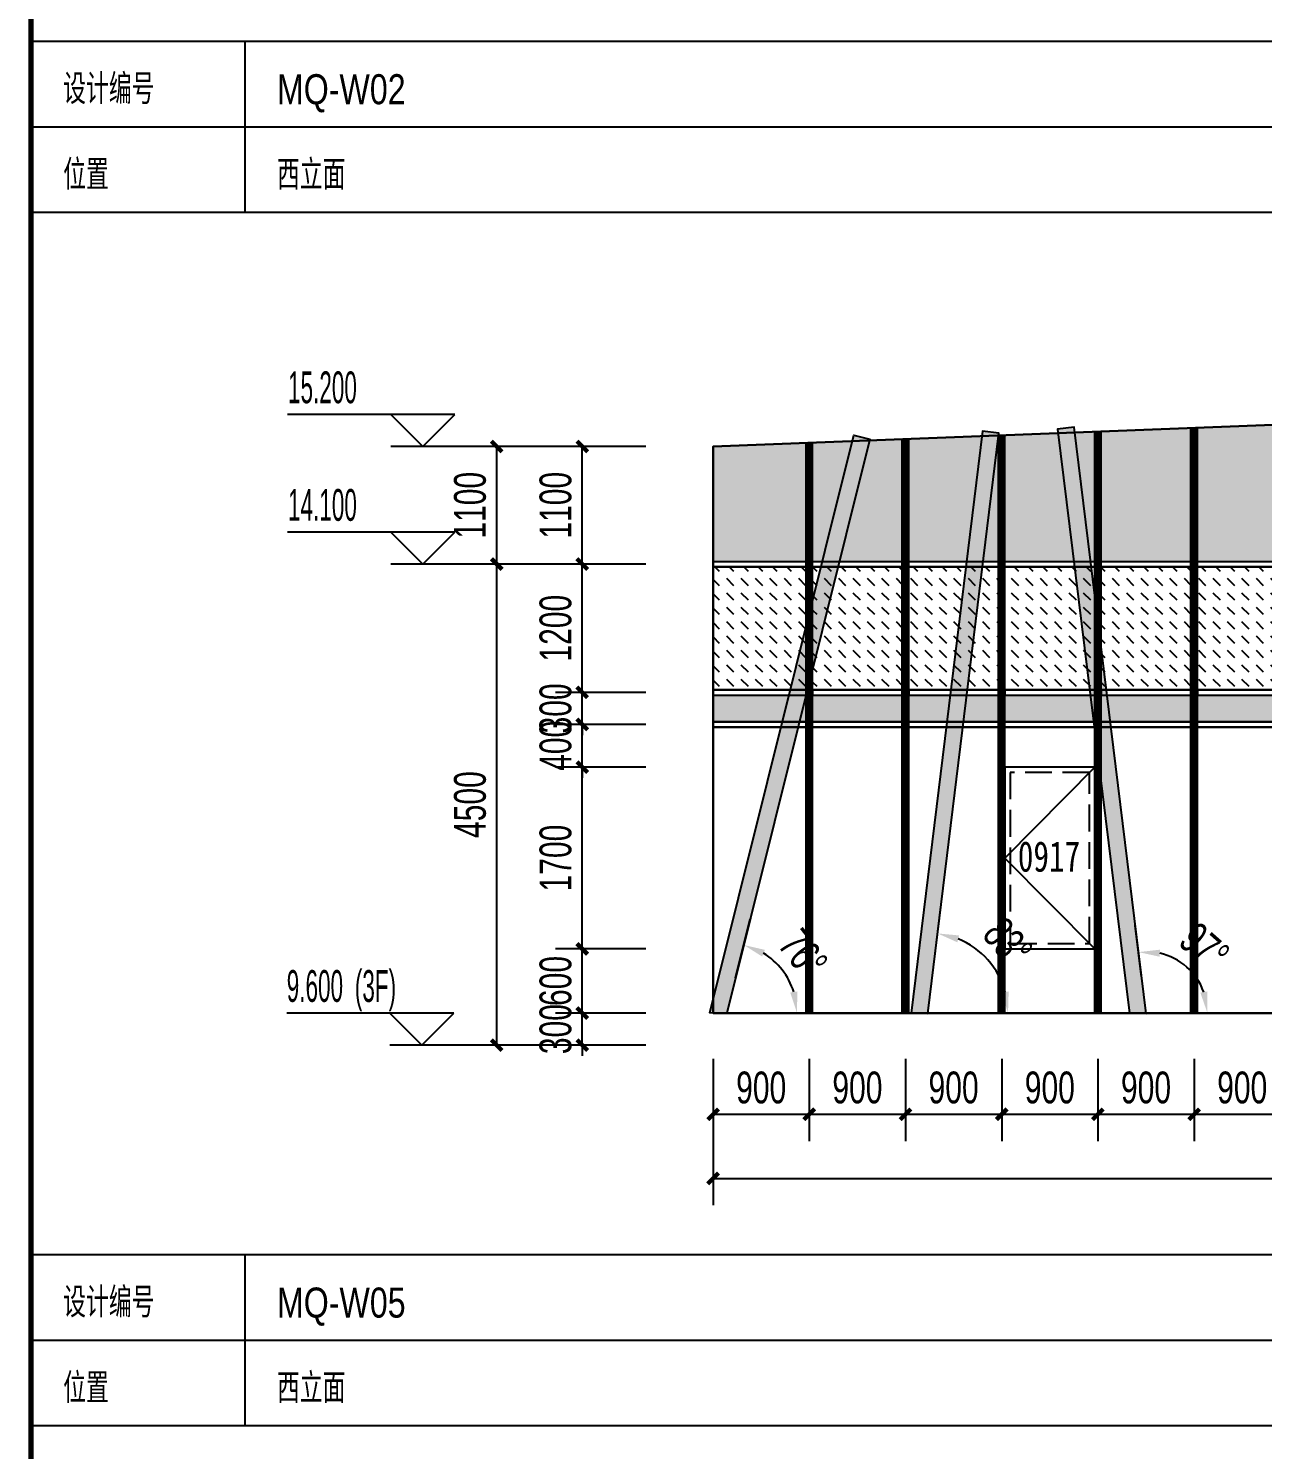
# Model space of a CAD drawing. Extents: x -483182 to 812890, y -390528 to -214858.
# Drawn here: x -396605 to -385060, y -340016 to -326722 of the extents above; entities that cross this region are included whole.
import ezdxf

# ---------------------------------------------------------------- set-up
doc = ezdxf.new("R2010")
doc.units = 0
doc.header["$LTSCALE"] = 1000
doc.header["$MEASUREMENT"] = 0
doc.linetypes.add('ACAD_ISO05W100', pattern=[34, 24, -3, 0.5, -3, 0.5, -3])
doc.linetypes.add('DASH', pattern=[0.35, 0.25, -0.1])
for name, color, linetype in [('01-标注_尺寸', 124, 'Continuous'), ('01-标注_标高', 200, 'Continuous'), ('02-TEXT_标注', 130, 'Continuous'), ('05-填充_156', 156, 'Continuous'), ('05-填充_168', 168, 'Continuous'), ('05-填充_18', 18, 'Continuous'), ('A-0-图名图例', 2, 'Continuous'), ('A-C_幕墙龙骨', 133, 'Continuous'), ('A-C_窗', 140, 'Continuous'), ('D-铝板', 181, 'Continuous')]:
    doc.layers.add(name, color=color, linetype=linetype)
doc.layers.add('04-不打印_辅助线', color=165, linetype='Continuous', plot=False)
doc.styles.add('_TCH_DIM', font='ros.shx', dxfattribs={"width": 0.75, "bigfont": 'jd.shx'})
doc.styles.add('_TCH_DIM_T3', font='ros.shx', dxfattribs={"width": 0.705882, "bigfont": 'jd.shx'})
doc.styles.get("Standard").update_dxf_attribs({"font": 'STXIHEI_0.TTF', "width": 0.75})
doc.dimstyles.new('_TCH_ARCH&&100', dxfattribs={"dimtxt": 297.5, "dimasz": 100, "dimexe": 250, "dimexo": 300, "dimgap": 100, "dimtad": 1, "dimdec": 0, "dimzin": 0, "dimdsep": 46, "dimtxsty": '_TCH_DIM_T3', "dimblk": 'ARCHTICK', "dimcen": 0.09, "dimclrt": 7, "dimazin": 2, "dimtfac": 1, "dimtdec": 0, "dimtix": 1, "dimtmove": 2, "dimatfit": 3, "dimfxl": 0, "dimtolj": 1, "dimtzin": 0, "dimarcsym": 0})
doc.dimstyles.new('_TCH_ARROW&&100', dxfattribs={"dimtxt": 297.5, "dimasz": 200, "dimexe": 250, "dimexo": 300, "dimgap": 100, "dimtad": 1, "dimdec": 0, "dimzin": 0, "dimdsep": 46, "dimtxsty": '_TCH_DIM_T3', "dimcen": 0.09, "dimclrt": 7, "dimazin": 2, "dimtfac": 1, "dimtdec": 0, "dimtix": 1, "dimtmove": 2, "dimatfit": 3, "dimfxl": 0, "dimtolj": 1, "dimtzin": 0, "dimarcsym": 0})

# ---------------------------------------------------------------- blocks, each defined once
blk = doc.blocks.new('图框-A1')
at = {"const_width": 0.5}
blk.add_lwpolyline([(766, 584), (25, 584), (25, 10), (766, 10)], close=True, dxfattribs=at)
blk = doc.blocks.new('*U19')
at = {"layer": '05-填充_156'}
h = blk.add_hatch(dxfattribs=at)
h.set_pattern_fill('DASH', color=256, scale=100, angle=315)
h.set_pattern_definition([(315, (566, 309054.43), (134.703842, -3e-14), [95.25, -95.25])])
h.paths.add_polyline_path([(0, 1500), (870, 1500), (870, 350), (0, 350)])
at = {"layer": '05-填充_168'}
h = blk.add_hatch(color=256, dxfattribs=at)
h.dxf.hatch_style = 1
h.paths.add_polyline_path([(0, 300), (870, 300), (870, 50), (0, 50)])
for points in [[(0, 1550), (870, 1550)], [(0, 1500), (870, 1500)], [(0, 350), (870, 350)], [(0, 300), (870, 300)], [(0, 50), (870, 50)], [(0, 0), (870, 0)]]:
    blk.add_lwpolyline(points)
for points in [[(870, 1500), (0, 1500), (0, 1550), (870, 1550)], [(0, 1500), (870, 1500), (870, 350), (0, 350)], [(0, 300), (870, 300), (870, 350), (0, 350)], [(0, 300), (870, 300), (870, 50), (0, 50)], [(870, 0), (0, 0), (0, 50), (870, 50)]]:
    blk.add_lwpolyline(points, close=True)
blk = doc.blocks.new('*U20')
at = {"layer": '05-填充_156'}
h = blk.add_hatch(dxfattribs=at)
h.set_pattern_fill('DASH', color=256, scale=100, angle=315)
h.set_pattern_definition([(315, (536, 309054.43), (134.703842, -3e-14), [95.25, -95.25])])
h.paths.add_polyline_path([(0, 1500), (840, 1500), (840, 350), (0, 350)])
at = {"layer": '05-填充_168'}
h = blk.add_hatch(color=256, dxfattribs=at)
h.dxf.hatch_style = 1
h.paths.add_polyline_path([(0, 300), (840, 300), (840, 50), (0, 50)])
for points in [[(0, 1550), (840, 1550)], [(0, 1500), (840, 1500)], [(0, 350), (840, 350)], [(0, 300), (840, 300)], [(0, 50), (840, 50)], [(0, 0), (840, 0)]]:
    blk.add_lwpolyline(points)
for points in [[(840, 1500), (0, 1500), (0, 1550), (840, 1550)], [(0, 1500), (840, 1500), (840, 350), (0, 350)], [(0, 300), (840, 300), (840, 350), (0, 350)], [(0, 300), (840, 300), (840, 50), (0, 50)], [(840, 0), (0, 0), (0, 50), (840, 50)]]:
    blk.add_lwpolyline(points, close=True)
blk = doc.blocks.new('*U34')
at = {"layer": 'A-C_窗'}
blk.add_blockref('*U20', (-420, -775), dxfattribs=at)
blk = doc.blocks.new('*U35')
at = {"layer": 'A-C_窗', "color": 0, "linetype": 'ByBlock', "lineweight": -2, "transparency": 16777216}
for p in [(0, 0), (900, 0), (1800, 0), (2700, 0), (3600, 0)]:
    blk.add_blockref('*U34', p, dxfattribs=at)
blk = doc.blocks.new('*U722')
blk.add_lwpolyline([(0, 0), (840, 0), (840, 1700), (0, 1700)], close=True)
blk.add_lwpolyline([(840, 1700), (0, 850), (840, 0)])
at = {"linetype": 'DASH'}
blk.add_lwpolyline([(50, 50), (790, 50), (790, 1650), (50, 1650)], close=True, dxfattribs=at)
at = {"layer": '04-不打印_辅助线', "width": 0.75}
blk.add_text('0917', height=285.4, dxfattribs=at).set_placement((121, 723))
blk = doc.blocks.new('A$C39D70C58')
at = {"layer": '05-填充_18'}
h = blk.add_hatch(color=256, dxfattribs=at)
h.dxf.hatch_style = 1
h.paths.add_polyline_path([(33731, -4575), (33151, 2054), (32997, 2040), (33575, -4573)])
h.paths.add_polyline_path([(30615, -4573), (32370, 1977), (32220, 2017), (30455, -4571)])
h.paths.add_polyline_path([(23895, -4577), (22230, 1637), (22081, 1597), (23734, -4575)])
h.paths.add_polyline_path([(21918, -4578), (21377, 1604), (21223, 1590), (21762, -4575)])
h.paths.add_polyline_path([(18644, -4578), (20163, 1513), (20013, 1551), (18485, -4575)])
h.paths.add_polyline_path([(15563, -4577), (13874, 1313), (13725, 1270), (15401, -4575)])
h.paths.add_polyline_path([(13475, -4578), (12654, 1266), (12500, 1244), (13318, -4575)])
h.paths.add_polyline_path([(10373, -4577), (10214, -4575), (11660, 1227), (11811, 1190)])
h.paths.add_polyline_path([(9421, -4578), (8215, 1093), (8064, 1061), (9262, -4575)])
h.paths.add_polyline_path([(5494, -4578), (7527, 1008), (7382, 1061), (5330, -4575)])
h.paths.add_polyline_path([(4050, -4578), (3377, 906), (3223, 887), (3894, -4575)])
h.paths.add_polyline_path([(2008, -4578), (2674, 851), (2520, 870), (1852, -4575)])
h.paths.add_polyline_path([(128, -4574), (-31, -4571), (1316, 830), (1466, 793)])
h.paths.add_polyline_path([(16570, 1392), (15837, -4578), (15681, -4575), (16416, 1411)])
h.paths.add_polyline_path([(24577, 1715), (24731, 1734), (25505, -4577), (25349, -4575)])
h.paths.add_polyline_path([(33501, 2030), (33650, 2073), (35557, -4577), (35396, -4575)])
for points in [[(128, -4574), (-31, -4571), (1316, 830), (1466, 793)], [(2008, -4578), (2674, 851), (2520, 870), (1852, -4575)], [(4050, -4578), (3377, 906), (3223, 887), (3894, -4575)]]:
    blk.add_lwpolyline(points, close=True)
blk = doc.blocks.new('thtsrhjuyt')
at = {"layer": '05-填充_156'}
h = blk.add_hatch(dxfattribs=at)
h.set_pattern_fill('CROSS', color=136, scale=100)
h.set_pattern_definition([(0, (19467, 349570.43), (158.75, 158.75), [79.375, -238.125]), (90, (19506.69, 349530.74), (-158.75, 158.75), [79.375, -238.125])])
h.paths.add_polyline_path([(870, 34), (0, 0), (0, -1075), (870, -1075)])
h.paths.add_polyline_path([(1770, 68), (930, 36), (930, -1075), (1770, -1075)])
h.paths.add_polyline_path([(2670, 103), (1830, 71), (1830, -1075), (2670, -1075)])
h.paths.add_polyline_path([(3570, 138), (2730, 106), (2730, -1075), (3570, -1075)])
h.paths.add_polyline_path([(4470, 173), (3630, 140), (3630, -1075), (4470, -1075)])
h.paths.add_polyline_path([(5370, 208), (4530, 175), (4530, -1075), (5370, -1075)])
h.paths.add_polyline_path([(6270, 243), (5430, 210), (5430, -1075), (6270, -1075)])
h.paths.add_polyline_path([(7170, 277), (6330, 245), (6330, -1075), (7170, -1075)])
h.paths.add_polyline_path([(8070, 312), (7230, 280), (7230, -1075), (8070, -1075)])
h.paths.add_polyline_path([(8970, 347), (8130, 315), (8130, -1075), (8970, -1075)])
h.paths.add_polyline_path([(9870, 382), (9030, 349), (9030, -1075), (9870, -1075)])
h.paths.add_polyline_path([(10770, 417), (9930, 384), (9930, -1075), (10770, -1075)])
h.paths.add_polyline_path([(11670, 451), (10830, 419), (10830, -1075), (11670, -1075)])
h.paths.add_polyline_path([(12570, 486), (11730, 454), (11730, -1075), (12570, -1075)])
h.paths.add_polyline_path([(13470, 521), (12630, 489), (12630, -1075), (13470, -1075)])
h.paths.add_polyline_path([(14370, 556), (13530, 523), (13530, -1075), (14370, -1075)])
h.paths.add_polyline_path([(15270, 591), (14430, 558), (14430, -1075), (15270, -1075)])
h.paths.add_polyline_path([(16170, 626), (15330, 593), (15330, -1075), (16170, -1075)])
h.paths.add_polyline_path([(17070, 660), (16230, 628), (16230, -1075), (17070, -1075)])
h.paths.add_polyline_path([(17970, 695), (17130, 663), (17130, -1075), (17970, -1075)])
h.paths.add_polyline_path([(18870, 730), (18030, 698), (18030, -1075), (18870, -1075)])
h.paths.add_polyline_path([(19770, 765), (18930, 732), (18930, -1075), (19770, -1075)])
h.paths.add_polyline_path([(21570, 834), (20730, 802), (20730, -1075), (21570, -1075)])
h.paths.add_polyline_path([(20670, 800), (19830, 767), (19830, -1075), (20670, -1075)])
h.paths.add_polyline_path([(22470, 869), (21630, 837), (21630, -1075), (22470, -1075)])
h.paths.add_polyline_path([(23370, 904), (22530, 872), (22530, -1075), (23370, -1075)])
h.paths.add_polyline_path([(24270, 939), (23430, 906), (23430, -1075), (24270, -1075)])
h.paths.add_polyline_path([(25170, 974), (24330, 941), (24330, -1075), (25170, -1075)])
h.paths.add_polyline_path([(26070, 1009), (25230, 976), (25230, -1075), (26070, -1075)])
h.paths.add_polyline_path([(26970, 1043), (26130, 1011), (26130, -1075), (26970, -1075)])
h.paths.add_polyline_path([(27870, 1078), (27030, 1046), (27030, -1075), (27870, -1075)])
h.paths.add_polyline_path([(28770, 1113), (27930, 1081), (27930, -1075), (28770, -1075)])
h.paths.add_polyline_path([(29670, 1148), (28830, 1115), (28830, -1075), (29670, -1075)])
h.paths.add_polyline_path([(30570, 1183), (29730, 1150), (29730, -1075), (30570, -1075)])
h.paths.add_polyline_path([(31470, 1218), (30630, 1185), (30630, -1075), (31470, -1075)])
h.paths.add_polyline_path([(32370, 1252), (31530, 1220), (31530, -1075), (32370, -1075)])
h.paths.add_polyline_path([(33270, 1287), (32430, 1255), (32430, -1075), (33270, -1075)])
h.paths.add_polyline_path([(34170, 1322), (33330, 1289), (33330, -1075), (34170, -1075)])
h.paths.add_polyline_path([(35070, 1357), (34230, 1324), (34230, -1075), (35070, -1075)])
h.paths.add_polyline_path([(36187, 1400), (35130, 1359), (35130, -1075), (36187, -1075)])
at = {"layer": '05-填充_18', "const_width": 60}
for points in [[(2700, -5300), (2700, 104)], [(3600, -5300), (3600, 139)], [(4500, -5300), (4500, 174)], [(900, -5300), (900, 35)], [(1800, -5300), (1800, 70)]]:
    blk.add_lwpolyline(points, dxfattribs=at)
at = {"layer": 'A-C_幕墙龙骨'}
for points in [[(3570, -5300), (3570, 138)], [(3630, -5300), (3630, 140)], [(4470, -5300), (4470, 173)], [(4530, -5300), (4530, 175)], [(870, -5300), (870, 34)], [(930, -5300), (930, 36)], [(1770, -5300), (1770, 68)], [(1830, -5300), (1830, 71)], [(2670, -5300), (2670, 103)], [(2730, -5300), (2730, 106)]]:
    blk.add_lwpolyline(points, dxfattribs=at)
at = {"layer": 'A-C_窗'}
blk.add_lwpolyline([(0, -5300), (36187, -5300), (36187, 1400), (0, 0), (0, -5300)], dxfattribs=at)
for name, p in [('*U19', (0, -2625)), ('*U35', (1350, -1850)), ('*U722', (2730, -4700))]:
    blk.add_blockref(name, p, dxfattribs=at)
at = {"layer": 'D-铝板'}
blk.add_blockref('A$C39D70C58', (0, -725), dxfattribs=at)
blk = doc.blocks.new('_ArchTick')
at = {"color": 0, "linetype": 'ByBlock', "const_width": 0.4}
blk.add_lwpolyline([(-0.5, -0.5), (0.5, 0.5)], dxfattribs=at)
blk = doc.blocks.new('*D1742')
at = {"layer": '01-标注_尺寸', "color": 0, "lineweight": -2, "transparency": 16777216}
for p, q in [((-390200, -336361), (-390200, -337130)), ((-389300, -336361), (-389300, -337130)), ((-390200, -336880), (-389300, -336880))]:
    blk.add_line(p, q, dxfattribs=at)
at = {"layer": 'Defpoints', "color": 0, "transparency": 16777216}
for p in [(-390200, -336061), (-389300, -336061), (-389300, -336880)]:
    blk.add_point(p, dxfattribs=at)
at = {"layer": '01-标注_尺寸', "color": 0, "lineweight": -2, "transparency": 16777216, "xscale": 100, "yscale": 100, "zscale": 100, "rotation": 180}
blk.add_blockref('_ArchTick', (-390200, -336880), dxfattribs=at)
at = {"layer": '01-标注_尺寸', "color": 0, "lineweight": -2, "transparency": 16777216, "xscale": 100, "yscale": 100, "zscale": 100}
blk.add_blockref('_ArchTick', (-389300, -336880), dxfattribs=at)
at = {"layer": '01-标注_尺寸', "color": 7, "transparency": 16777216, "insert": (-389750, -336631), "char_height": 297.5, "attachment_point": 5, "style": '_TCH_DIM_T3'}
blk.add_mtext('\\A1;900', dxfattribs=at)
blk = doc.blocks.new('*D1743')
at = {"layer": '01-标注_尺寸', "color": 0, "lineweight": -2, "transparency": 16777216}
for p, q in [((-389300, -336361), (-389300, -337130)), ((-388400, -336361), (-388400, -337130)), ((-389300, -336880), (-388400, -336880))]:
    blk.add_line(p, q, dxfattribs=at)
at = {"layer": 'Defpoints', "color": 0, "transparency": 16777216}
for p in [(-389300, -336061), (-388400, -336061), (-388400, -336880)]:
    blk.add_point(p, dxfattribs=at)
at = {"layer": '01-标注_尺寸', "color": 0, "lineweight": -2, "transparency": 16777216, "xscale": 100, "yscale": 100, "zscale": 100, "rotation": 180}
blk.add_blockref('_ArchTick', (-389300, -336880), dxfattribs=at)
at = {"layer": '01-标注_尺寸', "color": 0, "lineweight": -2, "transparency": 16777216, "xscale": 100, "yscale": 100, "zscale": 100}
blk.add_blockref('_ArchTick', (-388400, -336880), dxfattribs=at)
at = {"layer": '01-标注_尺寸', "color": 7, "transparency": 16777216, "insert": (-388850, -336631), "char_height": 297.5, "attachment_point": 5, "style": '_TCH_DIM_T3'}
blk.add_mtext('\\A1;900', dxfattribs=at)
blk = doc.blocks.new('*D1744')
at = {"layer": '01-标注_尺寸', "color": 0, "lineweight": -2, "transparency": 16777216}
for p, q in [((-388400, -336361), (-388400, -337130)), ((-387500, -336361), (-387500, -337130)), ((-388400, -336880), (-387500, -336880))]:
    blk.add_line(p, q, dxfattribs=at)
at = {"layer": 'Defpoints', "color": 0, "transparency": 16777216}
for p in [(-388400, -336061), (-387500, -336061), (-387500, -336880)]:
    blk.add_point(p, dxfattribs=at)
at = {"layer": '01-标注_尺寸', "color": 0, "lineweight": -2, "transparency": 16777216, "xscale": 100, "yscale": 100, "zscale": 100, "rotation": 180}
blk.add_blockref('_ArchTick', (-388400, -336880), dxfattribs=at)
at = {"layer": '01-标注_尺寸', "color": 0, "lineweight": -2, "transparency": 16777216, "xscale": 100, "yscale": 100, "zscale": 100}
blk.add_blockref('_ArchTick', (-387500, -336880), dxfattribs=at)
at = {"layer": '01-标注_尺寸', "color": 7, "transparency": 16777216, "insert": (-387950, -336631), "char_height": 297.5, "attachment_point": 5, "style": '_TCH_DIM_T3'}
blk.add_mtext('\\A1;900', dxfattribs=at)
blk = doc.blocks.new('*D1745')
at = {"layer": '01-标注_尺寸', "color": 0, "lineweight": -2, "transparency": 16777216}
for p, q in [((-387500, -336361), (-387500, -337130)), ((-386600, -336361), (-386600, -337130)), ((-387500, -336880), (-386600, -336880))]:
    blk.add_line(p, q, dxfattribs=at)
at = {"layer": 'Defpoints', "color": 0, "transparency": 16777216}
for p in [(-387500, -336061), (-386600, -336061), (-386600, -336880)]:
    blk.add_point(p, dxfattribs=at)
at = {"layer": '01-标注_尺寸', "color": 0, "lineweight": -2, "transparency": 16777216, "xscale": 100, "yscale": 100, "zscale": 100, "rotation": 180}
blk.add_blockref('_ArchTick', (-387500, -336880), dxfattribs=at)
at = {"layer": '01-标注_尺寸', "color": 0, "lineweight": -2, "transparency": 16777216, "xscale": 100, "yscale": 100, "zscale": 100}
blk.add_blockref('_ArchTick', (-386600, -336880), dxfattribs=at)
at = {"layer": '01-标注_尺寸', "color": 7, "transparency": 16777216, "insert": (-387050, -336631), "char_height": 297.5, "attachment_point": 5, "style": '_TCH_DIM_T3'}
blk.add_mtext('\\A1;900', dxfattribs=at)
blk = doc.blocks.new('*D1746')
at = {"layer": '01-标注_尺寸', "color": 0, "lineweight": -2, "transparency": 16777216}
for p, q in [((-386600, -336361), (-386600, -337130)), ((-385700, -336361), (-385700, -337130)), ((-386600, -336880), (-385700, -336880))]:
    blk.add_line(p, q, dxfattribs=at)
at = {"layer": 'Defpoints', "color": 0, "transparency": 16777216}
for p in [(-386600, -336061), (-385700, -336061), (-385700, -336880)]:
    blk.add_point(p, dxfattribs=at)
at = {"layer": '01-标注_尺寸', "color": 0, "lineweight": -2, "transparency": 16777216, "xscale": 100, "yscale": 100, "zscale": 100, "rotation": 180}
blk.add_blockref('_ArchTick', (-386600, -336880), dxfattribs=at)
at = {"layer": '01-标注_尺寸', "color": 0, "lineweight": -2, "transparency": 16777216, "xscale": 100, "yscale": 100, "zscale": 100}
blk.add_blockref('_ArchTick', (-385700, -336880), dxfattribs=at)
at = {"layer": '01-标注_尺寸', "color": 7, "transparency": 16777216, "insert": (-386150, -336631), "char_height": 297.5, "attachment_point": 5, "style": '_TCH_DIM_T3'}
blk.add_mtext('\\A1;900', dxfattribs=at)
blk = doc.blocks.new('*D1747')
at = {"layer": '01-标注_尺寸', "color": 0, "lineweight": -2, "transparency": 16777216}
for p, q in [((-385700, -336361), (-385700, -337130)), ((-384800, -336361), (-384800, -337130)), ((-385700, -336880), (-384800, -336880))]:
    blk.add_line(p, q, dxfattribs=at)
at = {"layer": 'Defpoints', "color": 0, "transparency": 16777216}
for p in [(-385700, -336061), (-384800, -336061), (-384800, -336880)]:
    blk.add_point(p, dxfattribs=at)
at = {"layer": '01-标注_尺寸', "color": 0, "lineweight": -2, "transparency": 16777216, "xscale": 100, "yscale": 100, "zscale": 100, "rotation": 180}
blk.add_blockref('_ArchTick', (-385700, -336880), dxfattribs=at)
at = {"layer": '01-标注_尺寸', "color": 0, "lineweight": -2, "transparency": 16777216, "xscale": 100, "yscale": 100, "zscale": 100}
blk.add_blockref('_ArchTick', (-384800, -336880), dxfattribs=at)
at = {"layer": '01-标注_尺寸', "color": 7, "transparency": 16777216, "insert": (-385250, -336631), "char_height": 297.5, "attachment_point": 5, "style": '_TCH_DIM_T3'}
blk.add_mtext('\\A1;900', dxfattribs=at)
blk = doc.blocks.new('*D1781')
at = {"layer": '01-标注_尺寸', "color": 0, "lineweight": -2, "transparency": 16777216}
for p, q in [((-390200, -336461), (-390200, -337730)), ((-354013, -336461), (-354013, -337730)), ((-390200, -337480), (-354013, -337480))]:
    blk.add_line(p, q, dxfattribs=at)
at = {"layer": 'Defpoints', "color": 0, "transparency": 16777216}
for p in [(-390200, -336161), (-354013, -336161), (-354013, -337480)]:
    blk.add_point(p, dxfattribs=at)
at = {"layer": '01-标注_尺寸', "color": 0, "lineweight": -2, "transparency": 16777216, "xscale": 100, "yscale": 100, "zscale": 100, "rotation": 180}
blk.add_blockref('_ArchTick', (-390200, -337480), dxfattribs=at)
at = {"layer": '01-标注_尺寸', "color": 0, "lineweight": -2, "transparency": 16777216, "xscale": 100, "yscale": 100, "zscale": 100}
blk.add_blockref('_ArchTick', (-354013, -337480), dxfattribs=at)
at = {"layer": '01-标注_尺寸', "color": 7, "transparency": 16777216, "insert": (-372106, -337231), "char_height": 297.5, "attachment_point": 5, "style": '_TCH_DIM_T3'}
blk.add_mtext('\\A1;36187', dxfattribs=at)
blk = doc.blocks.new('*D1782')
at = {"layer": '01-标注_尺寸', "color": 0, "lineweight": -2, "transparency": 16777216}
for p, q in [((-391424, -335933), (-391424, -335833)), ((-390830, -335933), (-391674, -335933)), ((-391424, -336233), (-391424, -335933)), ((-390830, -336233), (-391674, -336233)), ((-391424, -336233), (-391424, -336333))]:
    blk.add_line(p, q, dxfattribs=at)
at = {"layer": 'Defpoints', "color": 0, "transparency": 16777216}
for p in [(-391424, -335933), (-390530, -335933), (-390530, -336233)]:
    blk.add_point(p, dxfattribs=at)
at = {"layer": '01-标注_尺寸', "color": 0, "lineweight": -2, "transparency": 16777216, "xscale": 100, "yscale": 100, "zscale": 100}
for p, rotation in [((-391424, -335933), 270), ((-391424, -336233), 90)]:
    blk.add_blockref('_ArchTick', p, dxfattribs=dict(at, rotation=rotation))
at = {"layer": '01-标注_尺寸', "color": 7, "transparency": 16777216, "insert": (-391673, -336083), "char_height": 297.5, "attachment_point": 5, "rotation": 90, "style": '_TCH_DIM_T3'}
blk.add_mtext('\\A1;300', dxfattribs=at)
blk = doc.blocks.new('*D1783')
at = {"layer": '01-标注_尺寸', "color": 0, "lineweight": -2, "transparency": 16777216}
for p, q in [((-390830, -335333), (-391674, -335333)), ((-391424, -335933), (-391424, -335333)), ((-390830, -335933), (-391674, -335933))]:
    blk.add_line(p, q, dxfattribs=at)
at = {"layer": 'Defpoints', "color": 0, "transparency": 16777216}
for p in [(-391424, -335333), (-390530, -335333), (-390530, -335933)]:
    blk.add_point(p, dxfattribs=at)
at = {"layer": '01-标注_尺寸', "color": 0, "lineweight": -2, "transparency": 16777216, "xscale": 100, "yscale": 100, "zscale": 100}
for p, rotation in [((-391424, -335333), 90), ((-391424, -335933), 270)]:
    blk.add_blockref('_ArchTick', p, dxfattribs=dict(at, rotation=rotation))
at = {"layer": '01-标注_尺寸', "color": 7, "transparency": 16777216, "insert": (-391673, -335633), "char_height": 297.5, "attachment_point": 5, "rotation": 90, "style": '_TCH_DIM_T3'}
blk.add_mtext('\\A1;600', dxfattribs=at)
blk = doc.blocks.new('*D1784')
at = {"layer": '01-标注_尺寸', "color": 0, "lineweight": -2, "transparency": 16777216}
for p, q in [((-390830, -333633), (-391674, -333633)), ((-391424, -335333), (-391424, -333633)), ((-390830, -335333), (-391674, -335333))]:
    blk.add_line(p, q, dxfattribs=at)
at = {"layer": 'Defpoints', "color": 0, "transparency": 16777216}
for p in [(-391424, -333633), (-390530, -333633), (-390530, -335333)]:
    blk.add_point(p, dxfattribs=at)
at = {"layer": '01-标注_尺寸', "color": 0, "lineweight": -2, "transparency": 16777216, "xscale": 100, "yscale": 100, "zscale": 100}
for p, rotation in [((-391424, -333633), 90), ((-391424, -335333), 270)]:
    blk.add_blockref('_ArchTick', p, dxfattribs=dict(at, rotation=rotation))
at = {"layer": '01-标注_尺寸', "color": 7, "transparency": 16777216, "insert": (-391673, -334483), "char_height": 297.5, "attachment_point": 5, "rotation": 90, "style": '_TCH_DIM_T3'}
blk.add_mtext('\\A1;1700', dxfattribs=at)
blk = doc.blocks.new('*D1785')
at = {"layer": '01-标注_尺寸', "color": 0, "lineweight": -2, "transparency": 16777216}
for p, q in [((-391424, -333233), (-391424, -333133)), ((-390830, -333233), (-391674, -333233)), ((-391424, -333633), (-391424, -333233)), ((-390830, -333633), (-391674, -333633)), ((-391424, -333633), (-391424, -333733))]:
    blk.add_line(p, q, dxfattribs=at)
at = {"layer": 'Defpoints', "color": 0, "transparency": 16777216}
for p in [(-391424, -333233), (-390530, -333233), (-390530, -333633)]:
    blk.add_point(p, dxfattribs=at)
at = {"layer": '01-标注_尺寸', "color": 0, "lineweight": -2, "transparency": 16777216, "xscale": 100, "yscale": 100, "zscale": 100}
for p, rotation in [((-391424, -333233), 270), ((-391424, -333633), 90)]:
    blk.add_blockref('_ArchTick', p, dxfattribs=dict(at, rotation=rotation))
at = {"layer": '01-标注_尺寸', "color": 7, "transparency": 16777216, "insert": (-391673, -333433), "char_height": 297.5, "attachment_point": 5, "rotation": 90, "style": '_TCH_DIM_T3'}
blk.add_mtext('\\A1;400', dxfattribs=at)
blk = doc.blocks.new('*D1786')
at = {"layer": '01-标注_尺寸', "color": 0, "lineweight": -2, "transparency": 16777216}
for p, q in [((-391424, -332933), (-391424, -332833)), ((-390830, -332933), (-391674, -332933)), ((-391424, -333233), (-391424, -332933)), ((-390830, -333233), (-391674, -333233)), ((-391424, -333233), (-391424, -333333))]:
    blk.add_line(p, q, dxfattribs=at)
at = {"layer": 'Defpoints', "color": 0, "transparency": 16777216}
for p in [(-391424, -332933), (-390530, -332933), (-390530, -333233)]:
    blk.add_point(p, dxfattribs=at)
at = {"layer": '01-标注_尺寸', "color": 0, "lineweight": -2, "transparency": 16777216, "xscale": 100, "yscale": 100, "zscale": 100}
for p, rotation in [((-391424, -332933), 270), ((-391424, -333233), 90)]:
    blk.add_blockref('_ArchTick', p, dxfattribs=dict(at, rotation=rotation))
at = {"layer": '01-标注_尺寸', "color": 7, "transparency": 16777216, "insert": (-391673, -333083), "char_height": 297.5, "attachment_point": 5, "rotation": 90, "style": '_TCH_DIM_T3'}
blk.add_mtext('\\A1;300', dxfattribs=at)
blk = doc.blocks.new('*D1787')
at = {"layer": '01-标注_尺寸', "color": 0, "lineweight": -2, "transparency": 16777216}
for p, q in [((-390830, -331733), (-391674, -331733)), ((-391424, -332933), (-391424, -331733)), ((-390830, -332933), (-391674, -332933))]:
    blk.add_line(p, q, dxfattribs=at)
at = {"layer": 'Defpoints', "color": 0, "transparency": 16777216}
for p in [(-391424, -331733), (-390530, -331733), (-390530, -332933)]:
    blk.add_point(p, dxfattribs=at)
at = {"layer": '01-标注_尺寸', "color": 0, "lineweight": -2, "transparency": 16777216, "xscale": 100, "yscale": 100, "zscale": 100}
for p, rotation in [((-391424, -331733), 90), ((-391424, -332933), 270)]:
    blk.add_blockref('_ArchTick', p, dxfattribs=dict(at, rotation=rotation))
at = {"layer": '01-标注_尺寸', "color": 7, "transparency": 16777216, "insert": (-391673, -332333), "char_height": 297.5, "attachment_point": 5, "rotation": 90, "style": '_TCH_DIM_T3'}
blk.add_mtext('\\A1;1200', dxfattribs=at)
blk = doc.blocks.new('*D1788')
at = {"layer": '01-标注_尺寸', "color": 0, "lineweight": -2, "transparency": 16777216}
for p, q in [((-390830, -330633), (-391674, -330633)), ((-391424, -331733), (-391424, -330633)), ((-390830, -331733), (-391674, -331733))]:
    blk.add_line(p, q, dxfattribs=at)
at = {"layer": 'Defpoints', "color": 0, "transparency": 16777216}
for p in [(-391424, -330633), (-390530, -330633), (-390530, -331733)]:
    blk.add_point(p, dxfattribs=at)
at = {"layer": '01-标注_尺寸', "color": 0, "lineweight": -2, "transparency": 16777216, "xscale": 100, "yscale": 100, "zscale": 100}
for p, rotation in [((-391424, -330633), 90), ((-391424, -331733), 270)]:
    blk.add_blockref('_ArchTick', p, dxfattribs=dict(at, rotation=rotation))
at = {"layer": '01-标注_尺寸', "color": 7, "transparency": 16777216, "insert": (-391673, -331183), "char_height": 297.5, "attachment_point": 5, "rotation": 90, "style": '_TCH_DIM_T3'}
blk.add_mtext('\\A1;1100', dxfattribs=at)
blk = doc.blocks.new('*D1789')
at = {"layer": '01-标注_尺寸', "color": 0, "lineweight": -2, "transparency": 16777216}
for p, q in [((-391630, -331733), (-392474, -331733)), ((-392224, -336233), (-392224, -331733)), ((-391630, -336233), (-392474, -336233))]:
    blk.add_line(p, q, dxfattribs=at)
at = {"layer": 'Defpoints', "color": 0, "transparency": 16777216}
for p in [(-392224, -331733), (-391330, -331733), (-391330, -336233)]:
    blk.add_point(p, dxfattribs=at)
at = {"layer": '01-标注_尺寸', "color": 0, "lineweight": -2, "transparency": 16777216, "xscale": 100, "yscale": 100, "zscale": 100}
for p, rotation in [((-392224, -331733), 90), ((-392224, -336233), 270)]:
    blk.add_blockref('_ArchTick', p, dxfattribs=dict(at, rotation=rotation))
at = {"layer": '01-标注_尺寸', "color": 7, "transparency": 16777216, "insert": (-392473, -333983), "char_height": 297.5, "attachment_point": 5, "rotation": 90, "style": '_TCH_DIM_T3'}
blk.add_mtext('\\A1;4500', dxfattribs=at)
blk = doc.blocks.new('*D1790')
at = {"layer": '01-标注_尺寸', "color": 0, "lineweight": -2, "transparency": 16777216}
for p, q in [((-391630, -330633), (-392474, -330633)), ((-392224, -331733), (-392224, -330633)), ((-391630, -331733), (-392474, -331733))]:
    blk.add_line(p, q, dxfattribs=at)
at = {"layer": 'Defpoints', "color": 0, "transparency": 16777216}
for p in [(-392224, -330633), (-391330, -330633), (-391330, -331733)]:
    blk.add_point(p, dxfattribs=at)
at = {"layer": '01-标注_尺寸', "color": 0, "lineweight": -2, "transparency": 16777216, "xscale": 100, "yscale": 100, "zscale": 100}
for p, rotation in [((-392224, -330633), 90), ((-392224, -331733), 270)]:
    blk.add_blockref('_ArchTick', p, dxfattribs=dict(at, rotation=rotation))
at = {"layer": '01-标注_尺寸', "color": 7, "transparency": 16777216, "insert": (-392473, -331183), "char_height": 297.5, "attachment_point": 5, "rotation": 90, "style": '_TCH_DIM_T3'}
blk.add_mtext('\\A1;1100', dxfattribs=at)
blk = doc.blocks.new('*D2343')
at = {"layer": '01-标注_尺寸', "color": 0, "lineweight": -2, "transparency": 16777216}
for p, q in [((-389990, -335603), (-389852, -335053)), ((-389732, -335933), (-389165, -335933))]:
    blk.add_line(p, q, dxfattribs=at)
blk.add_arc((-390072, -335933), 657, 17.5036, 58.4964, dxfattribs=at)
at = {"layer": '01-标注_尺寸', "color": 0, "transparency": 16777216}
for points in [[(-389741, -335404), (-389715, -335342), (-389913, -335296)], [(-389412, -335731), (-389478, -335741), (-389415, -335933)]]:
    blk.add_solid(points, dxfattribs=at)
at = {"layer": 'Defpoints', "color": 0, "transparency": 16777216}
for p in [(-389478, -335652), (-390062, -335894), (-390072, -335933), (-390032, -335933)]:
    blk.add_point(p, dxfattribs=at)
at = {"layer": '01-标注_尺寸', "color": 7, "transparency": 16777216, "insert": (-389358, -335376), "char_height": 297.5, "attachment_point": 5, "rotation": 308, "style": '_TCH_DIM_T3'}
blk.add_mtext('\\A1;76°', dxfattribs=at)
blk = doc.blocks.new('*D2344')
at = {"layer": '01-标注_尺寸', "color": 0, "lineweight": -2, "transparency": 16777216}
for p, q in [((-388152, -335608), (-388070, -334940)), ((-387864, -335933), (-387191, -335933))]:
    blk.add_line(p, q, dxfattribs=at)
blk.add_arc((-388192, -335933), 751, 15.3074, 67.6926, dxfattribs=at)
at = {"layer": '01-标注_尺寸', "color": 0, "transparency": 16777216}
for points in [[(-387915, -335271), (-387899, -335207), (-388100, -335188)], [(-387435, -335731), (-387501, -335740), (-387441, -335933)]]:
    blk.add_solid(points, dxfattribs=at)
at = {"layer": 'Defpoints', "color": 0, "transparency": 16777216}
for p in [(-387527, -335585), (-388189, -335905), (-388192, -335933), (-388164, -335933)]:
    blk.add_point(p, dxfattribs=at)
at = {"layer": '01-标注_尺寸', "color": 7, "transparency": 16777216, "insert": (-387443, -335271), "char_height": 297.5, "attachment_point": 5, "rotation": 311.5, "style": '_TCH_DIM_T3'}
blk.add_mtext('\\A1;83°', dxfattribs=at)
blk = doc.blocks.new('*D2345')
at = {"layer": '01-标注_尺寸', "color": 0, "lineweight": -2, "transparency": 16777216}
for p, q in [((-386192, -335594), (-386251, -335114)), ((-385808, -335933), (-385325, -335933))]:
    blk.add_line(p, q, dxfattribs=at)
blk.add_arc((-386150, -335933), 575, 20.0244, 76.9756, dxfattribs=at)
at = {"layer": '01-标注_尺寸', "color": 0, "transparency": 16777216}
for points in [[(-386022, -335406), (-386019, -335340), (-386220, -335363)], [(-385577, -335731), (-385642, -335742), (-385575, -335933)]]:
    blk.add_solid(points, dxfattribs=at)
at = {"layer": 'Defpoints', "color": 0, "transparency": 16777216}
for p in [(-385664, -335626), (-386155, -335892), (-386150, -335933), (-386108, -335933)]:
    blk.add_point(p, dxfattribs=at)
at = {"layer": '01-标注_尺寸', "color": 7, "transparency": 16777216, "insert": (-385604, -335316), "char_height": 297.5, "attachment_point": 5, "rotation": 318.5, "style": '_TCH_DIM_T3'}
blk.add_mtext('\\A1;97°', dxfattribs=at)

msp = doc.modelspace()

# ---------------------------------------------------------------- linework, layer by layer
at = {"layer": '01-标注_标高'}
for p, q in [((-392615.4, -330333.4), (-394180.4, -330333.4)), ((-392915.4, -330633.4), (-393215.4, -330333.4)), ((-392915.4, -330633.4), (-392615.4, -330333.4)), ((-392215.4, -330633.4), (-393215.4, -330633.4)), ((-392615.4, -331433.4), (-394180.4, -331433.4)), ((-392915.4, -331733.4), (-393215.4, -331433.4)), ((-392915.4, -331733.4), (-392615.4, -331433.4)), ((-392215.4, -331733.4), (-393215.4, -331733.4)), ((-392623.9, -335933.4), (-394188.9, -335933.4)), ((-392923.9, -336233.4), (-393223.9, -335933.4)), ((-392923.9, -336233.4), (-392623.9, -335933.4)), ((-392223.9, -336233.4), (-393223.9, -336233.4))]:
    msp.add_line(p, q, dxfattribs=at)
at = {"layer": '02-TEXT_标注', "linetype": 'ACAD_ISO05W100'}
for p, q in [((-394580, -326841.9), (-394580, -328441.9)), ((-394580, -338191.9), (-394580, -339791.9))]:
    msp.add_line(p, q, dxfattribs=at)
at = {"layer": 'A-0-图名图例'}
for p, q in [((-396580, -326841.9), (-322480, -326841.9)), ((-396580, -327641.9), (-322480, -327641.9)), ((-396580, -328441.9), (-322480, -328441.9)), ((-396580, -338191.9), (-322480, -338191.9)), ((-396580, -338991.9), (-322480, -338991.9)), ((-396580, -339791.9), (-322480, -339791.9))]:
    msp.add_line(p, q, dxfattribs=at)
at = {"layer": 'A-C_窗'}
msp.add_lwpolyline([(-354012.9, -335933.4), (-390199.9, -335933.4), (-390199.9, -330633.4), (-354012.9, -329233.4)], close=True, dxfattribs=at)

# ---------------------------------------------------------------- block references
at = {"xscale": 100, "yscale": 100, "zscale": 100}
msp.add_blockref('图框-A1', (-399080, -353791.9), dxfattribs=at)
at = {"layer": 'A-C_窗'}
msp.add_blockref('thtsrhjuyt', (-390199.9, -330633.4), dxfattribs=at)

# ---------------------------------------------------------------- texts
at = {"layer": '02-TEXT_标注', "linetype": 'ACAD_ISO05W100', "style": '_TCH_DIM', "width": 0.8}
for s, p in [('设计编号', (-396280, -327430.4)), ('MQ-W02', (-394280, -327431.9)), ('位置', (-396280, -328231.9)), ('西立面', (-394280, -328231.9)), ('设计编号', (-396280, -338780.4)), ('MQ-W05', (-394280, -338781.9)), ('位置', (-396280, -339581.9)), ('西立面', (-394280, -339581.9))]:
    msp.add_text(s, height=281.25, dxfattribs=at).set_placement(p)
at = {"layer": '02-TEXT_标注', "style": '_TCH_DIM', "width": 0.529412}
for s, p in [('15.200', (-394176.5, -330228.4)), ('14.100', (-394176.5, -331328.4)), ('9.600', (-394188.5, -335828.4)), ('(3F)', (-393551.3, -335828.4))]:
    msp.add_text(s, height=297.5, dxfattribs=at).set_placement(p)

# ---------------------------------------------------------------- dimensions: what is measured, and where the dimension line sits
at = {"layer": '01-标注_尺寸'}
for p1, p2, distance, picture, middle in [((-391330.4, -331733.4), (-391330.4, -330633.4), 893.5, '*D1790', (-392472.6, -331183.4)), ((-390530.4, -331733.4), (-390530.4, -330633.4), 893.5, '*D1788', (-391672.6, -331183.4)), ((-391330.4, -336233.4), (-391330.4, -331733.4), 893.5, '*D1789', (-392472.6, -333983.4)), ((-390530.4, -332933.4), (-390530.4, -331733.4), 893.5, '*D1787', (-391672.6, -332333.4)), ((-390530.4, -333233.4), (-390530.4, -332933.4), 893.5, '*D1786', (-391672.6, -333083.4)), ((-390530.4, -333633.4), (-390530.4, -333233.4), 893.5, '*D1785', (-391672.6, -333433.4)), ((-390530.4, -335333.4), (-390530.4, -333633.4), 893.5, '*D1784', (-391672.6, -334483.4)), ((-390530.4, -335933.4), (-390530.4, -335333.4), 893.5, '*D1783', (-391672.6, -335633.4)), ((-390530.4, -336233.4), (-390530.4, -335933.4), 893.5, '*D1782', (-391672.6, -336083.4)), ((-390199.9, -336061.4), (-389299.9, -336061.4), -818.6, '*D1742', (-389749.9, -336631.3)), ((-389299.9, -336061.4), (-388399.9, -336061.4), -818.6, '*D1743', (-388849.9, -336631.3)), ((-388399.9, -336061.4), (-387499.9, -336061.4), -818.6, '*D1744', (-387949.9, -336631.3)), ((-387499.9, -336061.4), (-386599.9, -336061.4), -818.6, '*D1745', (-387049.9, -336631.3)), ((-386599.9, -336061.4), (-385699.9, -336061.4), -818.6, '*D1746', (-386149.9, -336631.3)), ((-385699.9, -336061.4), (-384799.9, -336061.4), -818.6, '*D1747', (-385249.9, -336631.3)), ((-390199.9, -336161.4), (-354012.6, -336161.4), -1318.6, '*D1781', (-372106.3, -337231.3))]:
    dim = msp.add_aligned_dim(p1=p1, p2=p2, distance=distance, dimstyle='_TCH_ARCH&&100', dxfattribs=at)
    dim.commit()
    dim.dimension.update_dxf_attribs({"geometry": picture, "text_midpoint": middle})
for base, center, p1, p2, picture, middle in [((-387526.9841, -335584.7975), (-388191.9694, -335933.4292), (-388163.5994, -335933.4292), (-388188.512, -335905.2707), '*D2344', (-387443.3264, -335271.0858)), ((-385664.0174, -335625.7956), (-386150.0195, -335933.4292), (-386108.1395, -335933.4292), (-386155.1233, -335891.8615), '*D2345', (-385604.0644, -335316.3392)), ((-389477.8, -335652.2), (-390071.8, -335933.4), (-390031.7, -335933.4), (-390062.1, -335894.5), '*D2343', (-389357.9, -335375.7))]:
    dim = msp.add_angular_dim_3p(base=base, center=center, p1=p1, p2=p2, dimstyle='_TCH_ARROW&&100', dxfattribs=at)
    dim.commit()
    dim.dimension.update_dxf_attribs({"geometry": picture, "text_midpoint": middle})

doc.saveas('drawing.dxf')
